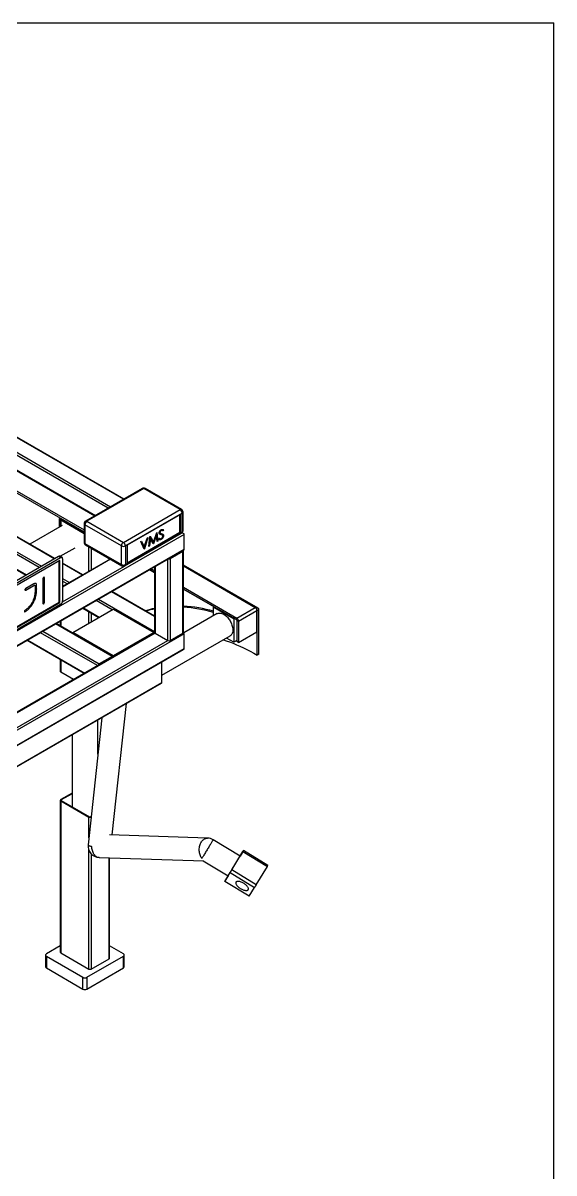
# Model space of a CAD drawing. Header units: millimetres. Extents: x 0 to 17520, y 0 to 12300.
# Drawn here: x 15667 to 17520, y 8284 to 12300 of the extents above; entities that cross this region are included whole.
import ezdxf

# ---------------------------------------------------------------- set-up
doc = ezdxf.new("R2010")
doc.units = ezdxf.units.MM
doc.header["$LTSCALE"] = 30

# ---------------------------------------------------------------- blocks, each defined once
blk = doc.blocks.new('블럭4')
for p in [(300, 12300), (17520, 300)]:
    blk.add_line(p, (17520, 12300))

msp = doc.modelspace()

# ---------------------------------------------------------------- linework, layer by layer
for p, q in [((16018.901, 10637.756), (14532.331, 11495.934)), ((16017.144, 10636.742), (14532.331, 11493.906)), ((14532.331, 11442.472), (15972.596, 10611.025)), ((15964.11, 10606.126), (15354.343, 10958.137)), ((15353.962, 10904.885), (15917.797, 10579.39)), ((15354.343, 10906.695), (15919.555, 10580.405)), ((15554.1, 10717.844), (15879.976, 10529.72)), ((15554.1, 10711.312), (15879.976, 10523.188)), ((16082.966, 10674.74), (15884.977, 10560.443)), ((16087.966, 10674.245), (15889.976, 10559.948)), ((16215.245, 10600.768), (16087.966, 10674.245)), ((16220.245, 10601.264), (16092.966, 10674.74)), ((15796.638, 10571.298), (15794.517, 10570.074)), ((15794.517, 10540.386), (15794.517, 10570.074)), ((15794.517, 10570.074), (15865.227, 10529.253)), ((15797.002, 10565.992), (15797.002, 10541.821)), ((15798.759, 10568.441), (15800.174, 10569.257)), ((15879.976, 10516.657), (15798.759, 10563.542)), ((15798.759, 10563.542), (15798.759, 10542.835)), ((15800.456, 10566.808), (15802.436, 10567.951)), ((15879.976, 10519.269), (15800.456, 10565.175)), ((16017.255, 10486.471), (16215.245, 10600.768)), ((16222.316, 10588.521), (16024.326, 10474.224)), ((16216.078, 10583.614), (16030.564, 10476.519)), ((16214.664, 10521.719), (16214.664, 10582.797)), ((16216.078, 10520.903), (16216.078, 10583.614)), ((16222.316, 10523.198), (16222.316, 10588.521)), ((16225.245, 10527.28), (16225.245, 10592.603)), ((15777.817, 10429.901), (15554.1, 10559.05)), ((15776.06, 10428.886), (15554.1, 10557.021)), ((15803.838, 10545.767), (15690.473, 10480.323)), ((15867.349, 10530.478), (15865.227, 10529.253)), ((15865.227, 10529.253), (15865.227, 10527.784)), ((15879.976, 10551.783), (15879.976, 10486.459)), ((16010.184, 10474.224), (15882.905, 10547.701)), ((15882.905, 10547.701), (15882.905, 10482.377)), ((15889.976, 10559.948), (16017.255, 10486.471)), ((16024.326, 10408.901), (16222.316, 10523.198)), ((16030.564, 10415.441), (16214.664, 10521.719)), ((16133.409, 10520.927), (16133.777, 10521.14)), ((16133.777, 10521.14), (16137.534, 10490.647)), ((16148.934, 10527.377), (16148.722, 10527.499)), ((16152.915, 10527.564), (16152.65, 10527.717)), ((16156.541, 10529.834), (16154.246, 10526.501)), ((16156.753, 10529.712), (16154.458, 10526.378)), ((16156.753, 10529.712), (16156.541, 10529.834)), ((16214.664, 10521.719), (16216.078, 10520.903)), ((16229.387, 10514.215), (15027.306, 9820.268)), ((15554.1, 10505.587), (15731.512, 10403.169)), ((15723.026, 10398.271), (15554.1, 10495.79)), ((15882.905, 10482.377), (16010.184, 10408.901)), ((16022.255, 10404.322), (16220.245, 10518.619)), ((16030.564, 10413.808), (16216.078, 10520.903)), ((16078.064, 10488.977), (16080.784, 10490.547)), ((16090.031, 10463.224), (16078.064, 10488.977)), ((16080.662, 10490.477), (16090, 10470.373)), ((16080.784, 10490.547), (16090.212, 10470.251)), ((16102.058, 10502.828), (16090.181, 10463.555)), ((16090.212, 10470.251), (16099.64, 10501.433)), ((16102.36, 10503.003), (16090.393, 10463.433)), ((16099.64, 10501.433), (16102.36, 10503.003)), ((16105.986, 10472.434), (16109.72, 10507.252)), ((16111.032, 10499.146), (16108.329, 10474.032)), ((16111.244, 10499.024), (16108.541, 10473.91)), ((16109.72, 10507.252), (16110.083, 10507.461)), ((16109.977, 10507.4), (16121.548, 10487.525)), ((16110.083, 10507.461), (16121.76, 10487.403)), ((16111.244, 10499.024), (16111.032, 10499.146)), ((16121.494, 10481.387), (16111.244, 10499.024)), ((16121.854, 10481.84), (16121.387, 10481.57)), ((16122.066, 10481.717), (16121.494, 10481.387)), ((16121.76, 10487.403), (16121.548, 10487.525)), ((16121.76, 10487.403), (16133.409, 10520.927)), ((16132.064, 10511.235), (16121.854, 10481.84)), ((16122.066, 10481.717), (16121.854, 10481.84)), ((16132.276, 10511.113), (16122.066, 10481.717)), ((16132.276, 10511.113), (16132.064, 10511.235)), ((16134.984, 10489.175), (16132.276, 10511.113)), ((16133.593, 10521.033), (16137.322, 10490.769)), ((16137.322, 10490.769), (16134.956, 10489.403)), ((16137.534, 10490.647), (16134.984, 10489.175)), ((16137.534, 10490.647), (16137.322, 10490.769)), ((16140.435, 10498.622), (16142.826, 10501.658)), ((16144.786, 10520.847), (16144.574, 10520.97)), ((16144.657, 10499.743), (16144.922, 10499.589)), ((16146.189, 10517.967), (16146.455, 10517.814)), ((16148.463, 10513.418), (16148.251, 10513.54)), ((16149.036, 10496.449), (16148.824, 10496.571)), ((16152.569, 10511.902), (16152.304, 10512.055)), ((16157.115, 10509.952), (16156.903, 10510.075)), ((16226.902, 10517.68), (16222.391, 10520.284)), ((16229.387, 10462.773), (16229.387, 10514.215)), ((15027.306, 9768.826), (16229.387, 10462.773)), ((15027.306, 9766.797), (16226.902, 10459.308)), ((15524.757, 10459.257), (15676.714, 10371.535)), ((15526.515, 10460.272), (15678.471, 10372.55)), ((15796.573, 10437.653), (15848.835, 10467.823)), ((15884.977, 10477.799), (16012.256, 10404.322)), ((15896.34, 10385.211), (15896.34, 10471.239)), ((15904.825, 10466.34), (15904.825, 10390.11)), ((16010.184, 10408.901), (16010.184, 10474.224)), ((16024.326, 10474.224), (16024.326, 10408.901)), ((16030.564, 10476.519), (16030.564, 10413.808)), ((16090.181, 10463.555), (16089.941, 10463.417)), ((16090.212, 10470.251), (16090, 10470.373)), ((16090.393, 10463.433), (16090.031, 10463.224)), ((16090.393, 10463.433), (16090.181, 10463.555)), ((16108.541, 10473.91), (16105.986, 10472.434)), ((16108.329, 10474.032), (16106.014, 10472.696)), ((16108.541, 10473.91), (16108.329, 10474.032)), ((16177.769, 10430.687), (16223.448, 10457.057)), ((16180.597, 10429.708), (16225.145, 10455.425)), ((16223.448, 10457.057), (16223.448, 10457.315)), ((16225.145, 10169.635), (16225.145, 10455.425)), ((16226.902, 10172.085), (16226.902, 10457.874)), ((15790.981, 10437.5), (15451.57, 10241.562)), ((15458.641, 10237.48), (15798.052, 10433.418)), ((15794.772, 10423.091), (15461.921, 10230.941)), ((15798.052, 10433.418), (15790.981, 10437.5)), ((15793.358, 10277.466), (15793.358, 10422.274)), ((15794.772, 10276.65), (15794.772, 10423.091)), ((15803.052, 10433.913), (15795.981, 10437.995)), ((15797.002, 10437.901), (15797.002, 10437.406)), ((15798.759, 10438.915), (15798.759, 10436.391)), ((15804.533, 10278.749), (16020.982, 10403.703)), ((15805.123, 10429.335), (15805.123, 10282.357)), ((15970.85, 10428.225), (15805.123, 10332.553)), ((15972.607, 10427.211), (15805.123, 10330.524)), ((15875.785, 10373.345), (15805.123, 10414.137)), ((15874.028, 10372.331), (15805.123, 10412.109)), ((15967.051, 10426.032), (15967.051, 10430.418)), ((15968.808, 10427.046), (15968.808, 10429.404)), ((16125.807, 10400.948), (16125.807, 10172.085)), ((16127.564, 10401.962), (16127.564, 10169.635)), ((16172.112, 10143.918), (16172.112, 10427.679)), ((16177.769, 10430.945), (16177.769, 10430.687)), ((16180.597, 10429.708), (16180.597, 10143.918)), ((16487.793, 10256.298), (16226.902, 10406.907)), ((16226.902, 10403.952), (16477.247, 10259.431)), ((15740.858, 10364.497), (15740.694, 10364.635)), ((15741.389, 10277.231), (15741.389, 10362.958)), ((15741.389, 10362.958), (15741.601, 10362.836)), ((15741.601, 10277.109), (15741.601, 10362.836)), ((15805.123, 10360.675), (15829.48, 10346.614)), ((16125.807, 10381.261), (16108.756, 10391.104)), ((16108.766, 10391.11), (16125.807, 10381.273)), ((16114.424, 10394.377), (16125.807, 10387.805)), ((15676.046, 10319.839), (15704.206, 10336.096)), ((15704.22, 10341.093), (15676.174, 10324.902)), ((15676.259, 10319.717), (15704.418, 10335.973)), ((15704.206, 10336.096), (15704.418, 10335.973)), ((15707.62, 10336.823), (15707.832, 10336.701)), ((15708.965, 10333.74), (15708.965, 10320.54)), ((15714.192, 10323.704), (15714.192, 10336.921)), ((15714.192, 10336.921), (15714.404, 10336.798)), ((15714.192, 10323.704), (15714.404, 10323.582)), ((15714.404, 10323.582), (15714.404, 10336.798)), ((15736.162, 10359.696), (15736.162, 10273.969)), ((15820.994, 10341.715), (15805.123, 10350.877)), ((16226.902, 10329.444), (16412.714, 10222.177)), ((16226.902, 10322.912), (16412.714, 10215.645)), ((16334.029, 10261.057), (16226.902, 10322.9)), ((15676.046, 10319.839), (15676.259, 10319.717)), ((15977.657, 10251.276), (15922.098, 10283.349)), ((15930.584, 10288.248), (16125.807, 10175.548)), ((16125.807, 10226.982), (15975.132, 10313.965)), ((16125.807, 10229.011), (15976.889, 10314.979)), ((15458.641, 10074.172), (15798.052, 10270.11)), ((15461.921, 10086.132), (15793.358, 10277.466)), ((15461.921, 10084.499), (15794.772, 10276.65)), ((15674.446, 10244.589), (15674.658, 10244.467)), ((15702.662, 10276.237), (15702.874, 10276.115)), ((15738.669, 10272.243), (15738.881, 10272.12)), ((15740.482, 10274.173), (15740.694, 10274.05)), ((15741.389, 10277.231), (15741.601, 10277.109)), ((15793.358, 10277.466), (15794.772, 10276.65)), ((15840.479, 10172.085), (15981.9, 10253.725)), ((15875.785, 10256.613), (15931.344, 10224.54)), ((15877.543, 10257.628), (15933.102, 10225.555)), ((15896.34, 10204.333), (15896.34, 10244.747)), ((15981.9, 10253.725), (16123.321, 10172.085)), ((16334.039, 10261.063), (16331.918, 10259.838)), ((16331.918, 10230.151), (16331.918, 10259.838)), ((16331.918, 10259.838), (16402.629, 10219.018)), ((16412.714, 10222.177), (16477.247, 10259.431)), ((16418.892, 10211.477), (16483.425, 10248.731)), ((16477.247, 10259.431), (16483.425, 10255.865)), ((16483.425, 10249.333), (16483.403, 10249.345)), ((16483.403, 10249.345), (16483.946, 10249.032)), ((16483.425, 10249.333), (16483.425, 10255.865)), ((16483.425, 10174.211), (16483.425, 10248.731)), ((16483.946, 10249.032), (16489.603, 10252.298)), ((16483.946, 10092.858), (16483.946, 10249.032)), ((16489.603, 10096.123), (16489.603, 10252.298)), ((15977.657, 10087.994), (15780.677, 10201.709)), ((15980.657, 10088.292), (15782.434, 10202.723)), ((15797.002, 10211.133), (15797.002, 10194.313)), ((15798.759, 10212.147), (15798.759, 10193.299)), ((15904.825, 10239.849), (15904.825, 10209.231)), ((16344.775, 10237.573), (16227.795, 10170.042)), ((16404.75, 10220.243), (16402.629, 10219.018)), ((16402.629, 10219.018), (16402.629, 10137.364)), ((16412.714, 10215.645), (16412.714, 10222.177)), ((16413.235, 10214.743), (16418.892, 10211.477)), ((16413.235, 10214.743), (16413.235, 10140.222)), ((16418.892, 10211.477), (16418.892, 10136.957)), ((16229.387, 10167.185), (15027.306, 9473.238)), ((16125.807, 10170.65), (15077.854, 9565.679)), ((16127.564, 10169.635), (15077.854, 9563.65)), ((15927.109, 10055.944), (15727.644, 10171.093)), ((15736.13, 10175.992), (15933.11, 10062.278)), ((15840.479, 10169.215), (15840.479, 10172.085)), ((15981.9, 10090.444), (15840.479, 10172.085)), ((16123.321, 10172.085), (15981.9, 10090.444)), ((16123.321, 10169.215), (16123.321, 10172.085)), ((16127.564, 10169.635), (16172.112, 10143.918)), ((16180.597, 10143.918), (16225.145, 10169.635)), ((16226.902, 10170.65), (16226.521, 10170.87)), ((16229.387, 10115.743), (16229.387, 10167.185)), ((16418.892, 10136.957), (16483.425, 10174.211)), ((15077.854, 9512.217), (16172.112, 10143.918)), ((15681.331, 10144.357), (15880.796, 10029.208)), ((15683.089, 10145.372), (15882.554, 10030.223)), ((16151.606, 10022.139), (16389.771, 10159.629)), ((16402.629, 10137.364), (16376.916, 10152.208)), ((16413.235, 10143.487), (16402.629, 10137.364)), ((16418.892, 10136.957), (16413.235, 10140.222)), ((15027.306, 9421.796), (16229.387, 10115.743)), ((15027.306, 9419.767), (16226.902, 10112.279)), ((15978.223, 10085.708), (15932.544, 10059.338)), ((15977.657, 10087.994), (15933.11, 10062.278)), ((15978.445, 10085.58), (15978.223, 10085.708)), ((15981.9, 10087.574), (15981.9, 10090.444)), ((16489.603, 10096.123), (16483.946, 10092.858)), ((15797.002, 10077.582), (15797.002, 10035.24)), ((15798.759, 10076.567), (15798.759, 10032.791)), ((15932.536, 10059.334), (15932.759, 10059.205)), ((16151.606, 9997.351), (16151.606, 10068.811)), ((15842.881, 10007.32), (15798.759, 10032.791)), ((15837.905, 10010.192), (15837.905, 10004.448)), ((15089.703, 9382.298), (16150.363, 9994.604)), ((15090.945, 9385.045), (16151.606, 9997.351)), ((15977.978, 9465.017), (16027.419, 9923.63)), ((15941.616, 9874.097), (15893.827, 9430.811)), ((15927.905, 9746.918), (15927.905, 9866.182)), ((15837.905, 9814.226), (15837.905, 9563.707)), ((15837.905, 9611.19), (15798.759, 9588.592)), ((15837.905, 9608.578), (15800.456, 9586.959)), ((15797.002, 9586.143), (15797.002, 9055.391)), ((15798.759, 9583.693), (15896.34, 9527.361)), ((15798.759, 9583.693), (15798.759, 9052.942)), ((15800.456, 9586.959), (15800.456, 9585.326)), ((15800.456, 9585.326), (15899.169, 9528.341)), ((15896.34, 9454.121), (15896.34, 9527.361)), ((15901.997, 9528.341), (15904.497, 9529.784)), ((16310.869, 9453.543), (15969.031, 9465.326)), ((16424.264, 9390.611), (16330.268, 9447.748)), ((15896.34, 8996.61), (15896.34, 9411.965)), ((15904.825, 9398.735), (15904.825, 8996.61)), ((16395.467, 9342.783), (16434.257, 9406.854)), ((16436.284, 9410.271), (16424.162, 9390.673)), ((16434.257, 9406.854), (16519.707, 9354.912)), ((16521.735, 9358.329), (16436.284, 9410.271)), ((15932.219, 9386.547), (16297.656, 9373.951)), ((15967.051, 9032.532), (15967.051, 9385.346)), ((15968.808, 9034.981), (15968.808, 9385.286)), ((16296.15, 9374.867), (16382.71, 9322.25)), ((16370.69, 9302.59), (16389.587, 9333.138)), ((16382.594, 9322.32), (16372.718, 9306.007)), ((16389.587, 9333.138), (16475.038, 9281.196)), ((16480.918, 9290.84), (16395.467, 9342.783)), ((16480.918, 9290.84), (16519.707, 9354.912)), ((16456.141, 9250.647), (16370.69, 9302.59)), ((16456.141, 9250.647), (16475.038, 9281.196)), ((15797.002, 9077.236), (15748.555, 9049.268)), ((16017.255, 9049.268), (15968.808, 9077.236)), ((15745.626, 9045.186), (15745.626, 9004.359)), ((15748.555, 9041.104), (15875.834, 8967.627)), ((15748.555, 9041.104), (15748.555, 9000.277)), ((15798.759, 9052.942), (15896.34, 8996.61)), ((15889.976, 8967.627), (16017.255, 9041.104)), ((16017.255, 9000.277), (16017.255, 9041.104)), ((16020.184, 9004.359), (16020.184, 9045.186)), ((15748.555, 9000.277), (15875.834, 8926.8)), ((15889.976, 8926.8), (16017.255, 9000.277)), ((15904.825, 8996.61), (15967.051, 9032.532)), ((15875.834, 8926.8), (15875.834, 8967.627)), ((15889.976, 8967.627), (15889.976, 8926.8))]:
    msp.add_line(p, q)
at = {"flags": 128}
for points in [[(15805.123, 10429.335), (15804.987, 10430.849), (15804.585, 10432.149), (15803.932, 10433.183), (15803.052, 10433.913), (15801.981, 10434.31), (15800.758, 10434.359), (15799.432, 10434.058), (15798.052, 10433.418)], [(16344.775, 10237.573), (16346.051, 10238.231), (16348.23, 10239.032), (16350.557, 10239.517), (16353.016, 10239.681), (16355.586, 10239.524), (16358.247, 10239.047), (16360.979, 10238.253), (16363.76, 10237.149), (16366.569, 10235.743), (16369.384, 10234.046), (16372.181, 10232.072), (16374.941, 10229.836), (16377.64, 10227.356), (16380.258, 10224.651), (16382.775, 10221.741), (16385.17, 10218.651), (16387.425, 10215.404), (16389.523, 10212.025), (16391.446, 10208.541), (16393.18, 10204.979), (16394.712, 10201.368), (16396.029, 10197.734), (16397.12, 10194.108), (16397.978, 10190.517), (16398.596, 10186.989), (16398.969, 10183.551), (16399.093, 10180.232)], [(16399.093, 10180.232), (16398.969, 10177.056), (16398.596, 10174.049), (16397.978, 10171.235), (16397.12, 10168.634), (16396.029, 10166.268), (16394.712, 10164.155), (16393.18, 10162.311), (16391.446, 10160.752), (16389.771, 10159.629)], [(16366.752, 10146.34), (16376.151, 10143.117), (16388.004, 10138.78), (16399.902, 10134.125), (16411.837, 10129.156), (16423.805, 10123.874), (16435.8, 10118.281), (16447.818, 10112.38), (16459.851, 10106.174), (16471.896, 10099.666), (16483.946, 10092.858)], [(16282.401, 9420.475), (16283.034, 9424.133), (16283.899, 9427.698), (16284.989, 9431.139), (16286.294, 9434.425), (16287.803, 9437.528), (16289.503, 9440.421), (16291.378, 9443.077), (16293.413, 9445.474), (16295.588, 9447.591), (16297.886, 9449.409), (16300.286, 9450.912), (16302.767, 9452.087), (16305.307, 9452.923), (16307.884, 9453.413), (16310.475, 9453.553), (16310.869, 9453.543)], [(16330.268, 9447.748), (16330.192, 9447.596), (16329.934, 9447.145), (16329.497, 9446.399), (16328.883, 9445.364), (16328.1, 9444.05), (16327.152, 9442.468), (16326.05, 9440.633), (16324.802, 9438.559), (16323.419, 9436.265), (16321.914, 9433.773), (16320.3, 9431.102), (16318.591, 9428.278)], [(15893.827, 9430.811), (15893.821, 9430.692), (15893.998, 9430.06), (15894.523, 9429.396), (15895.391, 9428.708), (15896.595, 9428), (15898.124, 9427.279), (15899.965, 9426.551), (15902.102, 9425.823), (15904.515, 9425.102), (15905.963, 9424.707)], [(15905.963, 9424.707), (15906.05, 9422.224), (15906.382, 9418.52), (15906.953, 9414.887), (15907.758, 9411.356), (15908.791, 9407.958), (15910.041, 9404.723), (15911.499, 9401.679), (15913.15, 9398.854), (15914.982, 9396.273), (15916.977, 9393.957), (15919.118, 9391.927), (15921.386, 9390.201), (15923.762, 9388.795), (15926.224, 9387.72), (15928.75, 9386.986), (15931.32, 9386.599), (15932.219, 9386.547)], [(16291.049, 9383.097), (16290.877, 9383.317), (16289.045, 9385.898), (16287.393, 9388.723), (16285.936, 9391.767), (16284.686, 9395.001), (16283.653, 9398.399), (16282.848, 9401.931), (16282.276, 9405.564), (16281.944, 9409.268), (16281.854, 9413.01), (16282.007, 9416.757), (16282.401, 9420.475)], [(16318.591, 9428.278), (16316.802, 9425.324), (16314.948, 9422.267), (16313.047, 9419.133), (16311.115, 9415.951), (16309.168, 9412.747), (16307.224, 9409.551), (16305.3, 9406.39), (16303.413, 9403.292), (16301.579, 9400.285), (16299.814, 9397.394), (16298.135, 9394.645), (16296.556, 9392.063), (16295.09, 9389.67), (16293.751, 9387.486), (16292.55, 9385.532), (16291.498, 9383.824), (16291.049, 9383.097)], [(16434.257, 9406.854), (16434.569, 9407.378), (16434.865, 9407.875), (16435.144, 9408.344), (16435.406, 9408.785), (16435.651, 9409.199), (16435.88, 9409.585), (16436.091, 9409.942), (16436.284, 9410.271)], [(16382.71, 9322.25), (16382.71, 9322.25), (16382.817, 9322.398), (16383.105, 9322.846), (16383.573, 9323.589), (16384.215, 9324.62), (16385.027, 9325.931), (16386.001, 9327.51), (16387.128, 9329.343), (16388.4, 9331.414), (16389.804, 9333.705), (16391.328, 9336.195), (16392.959, 9338.864), (16394.683, 9341.687), (16396.484, 9344.639), (16398.346, 9347.695), (16400.254, 9350.828), (16402.19, 9354.01), (16404.138, 9357.213), (16406.08, 9360.41), (16407.999, 9363.571), (16409.878, 9366.67), (16411.701, 9369.679), (16413.452, 9372.571), (16415.116, 9375.321), (16416.677, 9377.906), (16418.122, 9380.302), (16419.439, 9382.488), (16420.616, 9384.445), (16421.642, 9386.155), (16422.508, 9387.605), (16423.208, 9388.78), (16423.734, 9389.672), (16424.082, 9390.271), (16424.249, 9390.573), (16424.264, 9390.611)], [(16519.707, 9354.912), (16520.02, 9355.435), (16520.315, 9355.932), (16520.595, 9356.401), (16520.857, 9356.843), (16521.102, 9357.257), (16521.33, 9357.642), (16521.541, 9358), (16521.735, 9358.329)], [(16389.587, 9333.138), (16390.3, 9334.307), (16391.02, 9335.488), (16391.747, 9336.68), (16392.48, 9337.882), (16393.219, 9339.094), (16393.963, 9340.315), (16394.713, 9341.545), (16395.467, 9342.783)], [(16372.718, 9306.007), (16372.406, 9305.483), (16372.11, 9304.986), (16371.831, 9304.517), (16371.568, 9304.076), (16371.323, 9303.662), (16371.095, 9303.276), (16370.884, 9302.919), (16370.69, 9302.59)], [(16410.046, 9299.684), (16409.524, 9298.506), (16409.308, 9297.161), (16409.403, 9295.67), (16409.807, 9294.053), (16410.513, 9292.333), (16411.514, 9290.533), (16412.793, 9288.68), (16414.334, 9286.799), (16416.115, 9284.916), (16418.11, 9283.059), (16420.292, 9281.252), (16422.63, 9279.522), (16425.091, 9277.893), (16427.641, 9276.388), (16430.244, 9275.027), (16432.863, 9273.83), (16435.462, 9272.813), (16438.004, 9271.992), (16440.453, 9271.377), (16442.775, 9270.977), (16444.938, 9270.798), (16446.911, 9270.842), (16448.666, 9271.108), (16450.179, 9271.594), (16451.429, 9272.291), (16452.397, 9273.191), (16453.071, 9274.28), (16453.441, 9275.544), (16453.501, 9276.964), (16453.252, 9278.521), (16452.695, 9280.193), (16451.84, 9281.956), (16450.698, 9283.785), (16449.286, 9285.656), (16447.622, 9287.541), (16445.731, 9289.414), (16443.638, 9291.249), (16441.374, 9293.021), (16438.971, 9294.703), (16436.461, 9296.273), (16433.88, 9297.709), (16431.264, 9298.99), (16428.651, 9300.099), (16426.076, 9301.019), (16423.576, 9301.739), (16421.186, 9302.247), (16418.939, 9302.537), (16416.868, 9302.605), (16415, 9302.45), (16413.363, 9302.073), (16411.98, 9301.48), (16410.869, 9300.68), (16410.046, 9299.684)], [(16480.918, 9290.84), (16480.163, 9289.603), (16479.414, 9288.373), (16478.67, 9287.151), (16477.931, 9285.939), (16477.198, 9284.737), (16476.471, 9283.545), (16475.751, 9282.365), (16475.038, 9281.196)], [(15748.555, 9049.268), (15747.311, 9048.393), (15746.387, 9047.395), (15745.818, 9046.312), (15745.626, 9045.186), (15745.818, 9044.06), (15746.387, 9042.977), (15747.311, 9041.979), (15748.555, 9041.104)], [(16017.255, 9041.104), (16018.499, 9041.979), (16019.423, 9042.977), (16019.992, 9044.06), (16020.184, 9045.186), (16019.992, 9046.312), (16019.423, 9047.395), (16018.499, 9048.393), (16017.255, 9049.268)]]:
    msp.add_lwpolyline(points, dxfattribs=at)
for centre, radius, start, end in [((16087.966, 10666.08), 10, 60.002688, 119.997312), ((16085.037, 10670.157), 5.03, 54.380989, 114.308527), ((16090.895, 10670.157), 5.03, 65.691394, 125.618747), ((16218.174, 10596.68), 5.03, 65.691394, 125.618747), ((15799.689, 10565.991), 2.62, 110.782733, 249.216959), ((15800.766, 10565.991), 0.873, 110.782402, 249.216304), ((16206.964, 10587.823), 15.368, 2.604908, 57.395092), ((16215.245, 10592.603), 10, 0, 60.002688), ((16220.241, 10593.102), 5.03, 294.374844, 354.303471), ((15889.976, 10551.783), 10, 119.997312, 180), ((15884.981, 10552.282), 5.029, 185.694736, 245.626302), ((15898.257, 10547.002), 15.368, 122.605274, 177.394726), ((15887.047, 10555.859), 5.03, 54.380989, 114.308527), ((16215.245, 10527.28), 10, 299.997312, 0), ((16217.416, 10522.657), 4.93, 305.015518, 6.297516), ((16220.241, 10527.779), 5.03, 294.374844, 354.303471), ((15889.976, 10486.459), 10, 180, 240.002688), ((15884.981, 10486.958), 5.029, 185.694736, 245.626302), ((15887.805, 10481.836), 4.93, 173.702162, 234.985908), ((16025.536, 10473.525), 15.368, 122.605274, 177.394726), ((16008.975, 10473.525), 15.368, 2.604908, 57.395092), ((16017.255, 10487.871), 15.37, 242.609211, 297.390789), ((16222.913, 10458.104), 1.175, 297.050014, 335.987616), ((16224.248, 10457.851), 2.587, 290.27438, 28.831184), ((15793.91, 10433.411), 5.03, 65.693034, 125.616992), ((16015.084, 10408.36), 4.93, 173.702162, 234.985908), ((16017.255, 10422.547), 15.37, 242.609211, 297.390789), ((16017.255, 10412.983), 10, 240.002688, 299.997312), ((16019.426, 10408.36), 4.93, 305.015518, 6.297516), ((16176.342, 10437.952), 9.278, 256.969454, 297.299382), ((16176.487, 10433.028), 2.668, 276.381614, 298.696444), ((15789.771, 10283.056), 15.368, 302.60602, 357.39398), ((16196.265, 9945.021), 318.742, 102.77081, 108.618348), ((16191.685, 9937.769), 322.869, 101.773392, 107.221511), ((16198.173, 9781.11), 483.641, 73.946384, 86.594568), ((16190.932, 9768.959), 492.644, 73.370472, 85.81286), ((16469.897, 10248.024), 13.571, 5.58915, 57.204641), ((16474.686, 10248.726), 8.739, 0.036499, 4.066686), ((16485.837, 10252.908), 3.815, 350.786161, 129.20368), ((16483.628, 10249.083), 0.322, 350.79043, 129.199822), ((16405.48, 10210.867), 13.426, 2.604969, 57.395257), ((16412.104, 10214.691), 1.132, 2.601472, 57.398528), ((16128.81, 10172.384), 3.018, 185.696592, 245.623957), ((16223.9, 10172.384), 3.017, 294.372059, 354.308503), ((16176.354, 10152.107), 9.222, 242.609784, 297.390545), ((15979.311, 10086.003), 2.588, 31.454476, 129.708584), ((15978.862, 10084.722), 1.175, 84.038925, 122.945858), ((15938.121, 10054.471), 9.276, 122.696122, 163.029537), ((15933.929, 10057.06), 2.667, 121.294686, 143.599703), ((15800.005, 10035.539), 3.018, 185.694791, 245.625557), ((16148.752, 9996.987), 2.877, 304.054288, 7.256385), ((15799.689, 9586.143), 2.62, 110.782733, 249.216959), ((15800.766, 9586.143), 0.873, 110.782402, 249.216304), ((15900.609, 9535.691), 9.36, 242.863434, 292.570863), ((15900.583, 9531.07), 3.074, 242.610153, 297.390278), ((16309.491, 9413.567), 40, 58.706053, 88.02595), ((15933.597, 9426.523), 40, 173.84698, 268.02595), ((15800.005, 9055.69), 3.018, 185.694791, 245.625557), ((15750.63, 9004.858), 5.029, 185.694283, 245.625425), ((15900.583, 9004.798), 9.222, 242.610034, 297.390068), ((15965.805, 9035.28), 3.018, 294.374462, 354.3061), ((16015.18, 9004.858), 5.029, 294.372995, 354.306539), ((15882.905, 8981.274), 15.37, 242.609421, 297.390616), ((15882.905, 8940.447), 15.37, 242.609421, 297.390616)]:
    msp.add_arc(centre, radius, start, end)
for centre, start_param, end_param in [((16220.902, 10514.215), 0, 1.57079633), ((16220.902, 10462.773), 5.49770588, 6.28318531), ((16131.807, 10167.185), 2.29351521, 2.35611323), ((16220.902, 10167.185), 0, 0.84807743), ((16220.902, 10115.743), 5.49770588, 6.28318531)]:
    msp.add_ellipse(centre, major_axis=(8.485, 0), ratio=0.57738155, start_param=start_param, end_param=end_param)
for points, knots in [([(16142.248, 10519.245), (16142.302, 10520.046), (16142.41, 10521.649), (16143.33, 10524.283), (16144.645, 10526.591), (16146.141, 10528.436), (16147.644, 10529.888), (16148.693, 10530.556), (16149.217, 10530.89)], [0, 0, 0, 0, 0.18657501, 0.37299042, 0.55940861, 0.70623653, 0.8530983, 1, 1, 1, 1]), ([(16148.722, 10527.499), (16148.147, 10527.117), (16147, 10526.352), (16145.619, 10524.537), (16144.713, 10522.615), (16144.62, 10521.518), (16144.574, 10520.97)], [0, 0, 0, 0, 0.28027565, 0.55993494, 0.77992525, 1, 1, 1, 1]), ([(16148.934, 10527.377), (16148.359, 10526.994), (16147.212, 10526.23), (16145.831, 10524.414), (16144.925, 10522.492), (16144.833, 10521.396), (16144.786, 10520.847)], [0, 0, 0, 0, 0.28027565, 0.55993494, 0.77992525, 1, 1, 1, 1]), ([(16152.654, 10527.661), (16152.313, 10527.86), (16151.616, 10528.265), (16150.235, 10528.234), (16149.226, 10527.744), (16148.722, 10527.499)], [0, 0, 0, 0, 0.3234104, 0.6616158, 1, 1, 1, 1]), ([(16154.458, 10526.378), (16154.058, 10526.727), (16153.257, 10527.424), (16151.961, 10528.118), (16150.451, 10528.118), (16149.44, 10527.624), (16148.934, 10527.377)], [0, 0, 0, 0, 0.28044847, 0.56045894, 0.7801714, 1, 1, 1, 1]), ([(16149.217, 10530.89), (16149.798, 10531.184), (16150.959, 10531.773), (16152.606, 10532), (16154.15, 10531.713), (16155.518, 10530.887), (16156.341, 10530.104), (16156.753, 10529.712)], [0, 0, 0, 0, 0.1866085, 0.37325893, 0.55977118, 0.7798144, 1, 1, 1, 1]), ([(16154.568, 10531.356), (16154.807, 10531.231), (16155.543, 10530.85), (16156.139, 10530.243), (16156.541, 10529.834)], [0, 0, 0, 0, 0.32545377, 1, 1, 1, 1]), ([(16149.036, 10496.449), (16148.338, 10496.098), (16146.943, 10495.395), (16144.976, 10495.175), (16143.177, 10495.653), (16141.658, 10496.859), (16140.843, 10498.034), (16140.435, 10498.622)], [0, 0, 0, 0, 0.18660242, 0.37315825, 0.55967578, 0.77971947, 1, 1, 1, 1]), ([(16143.829, 10515.185), (16143.572, 10515.445), (16143.06, 10515.965), (16142.413, 10517.251), (16142.31, 10518.489), (16142.248, 10519.245)], [0, 0, 0, 0, 0.28049599, 0.56083211, 1, 1, 1, 1]), ([(16142.775, 10501.593), (16143.112, 10501.118), (16143.653, 10500.355), (16144.438, 10499.963), (16144.734, 10499.815)], [0, 0, 0, 0, 0.6229801, 1, 1, 1, 1]), ([(16142.826, 10501.658), (16143.226, 10501.135), (16144.024, 10500.092), (16145.517, 10499.185), (16147.232, 10498.973), (16148.435, 10499.524), (16149.036, 10499.799)], [0, 0, 0, 0, 0.28045983, 0.56051536, 0.78037946, 1, 1, 1, 1]), ([(16148.824, 10496.571), (16148.124, 10496.217), (16146.726, 10495.509), (16144.784, 10495.33), (16143.473, 10495.548), (16142.938, 10495.977), (16142.85, 10496.048)], [0, 0, 0, 0, 0.31288107, 0.625684, 0.93842273, 1, 1, 1, 1]), ([(16148.463, 10513.418), (16147.541, 10513.638), (16145.896, 10514.031), (16144.46, 10514.832), (16143.829, 10515.185)], [0, 0, 0, 0, 0.56041422, 1, 1, 1, 1]), ([(16148.251, 10513.54), (16147.326, 10513.754), (16145.888, 10514.086), (16144.632, 10514.774), (16144.185, 10515.02)], [0, 0, 0, 0, 0.643549827, 1, 1, 1, 1]), ([(16144.574, 10520.97), (16144.608, 10520.534), (16144.675, 10519.662), (16145.235, 10518.588), (16145.873, 10518.201), (16146.235, 10517.982)], [0, 0, 0, 0, 0.302280096, 0.604426996, 1, 1, 1, 1]), ([(16144.786, 10520.847), (16144.819, 10520.411), (16144.886, 10519.538), (16145.498, 10518.389), (16146.213, 10517.963), (16146.65, 10517.703)], [0, 0, 0, 0, 0.27995399, 0.55978462, 1, 1, 1, 1]), ([(16146.65, 10517.703), (16147.348, 10517.481), (16148.594, 10517.083), (16149.884, 10516.78), (16150.452, 10516.646)], [0, 0, 0, 0, 0.55990787, 1, 1, 1, 1]), ([(16152.313, 10512.012), (16152.234, 10512.069), (16151.733, 10512.436), (16150.366, 10512.939), (16149.053, 10513.312), (16148.251, 10513.54)], [0, 0, 0, 0, 0.0678279, 0.43032432, 1, 1, 1, 1]), ([(16153.563, 10511.153), (16153.149, 10511.475), (16152.322, 10512.12), (16150.589, 10512.836), (16149.27, 10513.197), (16148.463, 10513.418)], [0, 0, 0, 0, 0.27984206, 0.55989193, 1, 1, 1, 1]), ([(16156.903, 10510.075), (16156.839, 10509.148), (16156.711, 10507.293), (16155.568, 10504.249), (16154.061, 10501.6), (16152.375, 10499.409), (16150.638, 10497.729), (16149.428, 10496.957), (16148.824, 10496.571)], [0, 0, 0, 0, 0.18645201, 0.37290295, 0.55958609, 0.70635647, 0.85315537, 1, 1, 1, 1]), ([(16157.115, 10509.952), (16157.051, 10509.025), (16156.923, 10507.17), (16155.78, 10504.127), (16154.273, 10501.478), (16152.587, 10499.287), (16150.85, 10497.607), (16149.64, 10496.835), (16149.036, 10496.449)], [0, 0, 0, 0, 0.18645201, 0.37290295, 0.55958609, 0.70635647, 0.85315537, 1, 1, 1, 1]), ([(16149.036, 10499.799), (16149.543, 10500.13), (16150.558, 10500.792), (16151.992, 10502.259), (16153.17, 10503.871), (16153.978, 10505.532), (16154.485, 10507.098), (16154.546, 10508.055), (16154.577, 10508.533)], [0, 0, 0, 0, 0.186716767, 0.373418073, 0.559932214, 0.706576433, 0.853315106, 1, 1, 1, 1]), ([(16150.452, 10516.646), (16151.042, 10516.489), (16152.223, 10516.174), (16153.88, 10515.474), (16155.301, 10514.594), (16156.306, 10513.334), (16156.98, 10511.866), (16157.07, 10510.59), (16157.115, 10509.952)], [0, 0, 0, 0, 0.18678021, 0.37353415, 0.56016094, 0.70683487, 0.85349619, 1, 1, 1, 1]), ([(16154.577, 10508.533), (16154.56, 10508.847), (16154.526, 10509.476), (16154.203, 10510.399), (16153.805, 10510.867), (16153.563, 10511.153)], [0, 0, 0, 0, 0.27997438, 0.56033698, 1, 1, 1, 1]), ([(16154, 10515.316), (16154.394, 10515.086), (16155.193, 10514.619), (16156.091, 10513.452), (16156.768, 10511.99), (16156.858, 10510.713), (16156.903, 10510.075)], [0, 0, 0, 0, 0.24439193, 0.49636593, 0.74831826, 1, 1, 1, 1]), ([(15736.983, 10362.493), (15736.715, 10361.956), (15736.235, 10360.995), (15736.184, 10360.094), (15736.162, 10359.696)], [0, 0, 0, 0, 0.55864235, 1, 1, 1, 1]), ([(15738.881, 10364.243), (15738.5, 10364), (15737.818, 10363.566), (15737.238, 10362.821), (15736.983, 10362.493)], [0, 0, 0, 0, 0.55926352, 1, 1, 1, 1]), ([(15740.694, 10364.635), (15740.382, 10364.673), (15739.821, 10364.742), (15739.17, 10364.396), (15738.881, 10364.243)], [0, 0, 0, 0, 0.55753961, 1, 1, 1, 1]), ([(15741.389, 10362.958), (15741.382, 10363.479), (15741.375, 10364.009), (15741.102, 10364.236), (15741.096, 10364.24)], [0, 0, 0, 0, 0.98057601, 1, 1, 1, 1]), ([(15741.601, 10362.836), (15741.579, 10363.338), (15741.551, 10363.965), (15741.196, 10364.221), (15741.126, 10364.272)], [0, 0, 0, 0, 0.80137645, 1, 1, 1, 1]), ([(15676.174, 10324.902), (15675.809, 10324.672), (15675.081, 10324.215), (15674.106, 10323.137), (15673.626, 10321.863), (15673.615, 10321.191), (15673.61, 10320.854)], [0, 0, 0, 0, 0.28105141, 0.56014941, 0.77954823, 1, 1, 1, 1]), ([(15673.61, 10320.854), (15673.638, 10320.432), (15673.696, 10319.591), (15674.445, 10319.063), (15675.375, 10319.251), (15675.964, 10319.561), (15676.259, 10319.717)], [0, 0, 0, 0, 0.28042077, 0.55803774, 0.7785225, 1, 1, 1, 1]), ([(15708.965, 10320.54), (15708.922, 10318.068), (15708.836, 10313.124), (15708.017, 10305.362), (15706.774, 10298.46), (15705.218, 10292.536), (15703.63, 10287.699), (15701.759, 10282.857), (15700.208, 10279.698), (15699.432, 10278.119)], [0, 0, 0, 0, 0.18667122, 0.37331741, 0.55994504, 0.66996111, 0.77997752, 0.88999021, 1, 1, 1, 1]), ([(15702.662, 10276.237), (15703.791, 10278.472), (15706.048, 10282.943), (15708.705, 10289.83), (15710.826, 10296.699), (15712.408, 10303.596), (15713.47, 10310.438), (15714.082, 10317.201), (15714.156, 10321.536), (15714.192, 10323.704)], [0, 0, 0, 0, 0.139971384, 0.279941335, 0.419930958, 0.559932931, 0.706601419, 0.853300998, 1, 1, 1, 1]), ([(15702.874, 10276.115), (15704.003, 10278.35), (15706.26, 10282.82), (15708.917, 10289.707), (15711.038, 10296.577), (15712.62, 10303.473), (15713.682, 10310.315), (15714.294, 10317.078), (15714.368, 10321.414), (15714.404, 10323.582)], [0, 0, 0, 0, 0.139971384, 0.279941335, 0.419930958, 0.559932931, 0.706601419, 0.853300998, 1, 1, 1, 1]), ([(15704.206, 10336.096), (15704.901, 10336.459), (15706.141, 10337.108), (15707.168, 10336.91), (15707.62, 10336.823)], [0, 0, 0, 0, 0.56033064, 1, 1, 1, 1]), ([(15711.727, 10342.76), (15711.116, 10342.911), (15709.893, 10343.213), (15707.882, 10342.786), (15705.984, 10342.057), (15704.808, 10341.414), (15704.22, 10341.093)], [0, 0, 0, 0, 0.27967023, 0.56002331, 0.77979085, 1, 1, 1, 1]), ([(15704.418, 10335.973), (15705.113, 10336.337), (15706.353, 10336.986), (15707.38, 10336.788), (15707.832, 10336.701)], [0, 0, 0, 0, 0.56033064, 1, 1, 1, 1]), ([(15707.832, 10336.701), (15708.046, 10336.548), (15708.474, 10336.242), (15708.887, 10335.223), (15708.936, 10334.302), (15708.965, 10333.74)], [0, 0, 0, 0, 0.2798072, 0.56044239, 1, 1, 1, 1]), ([(15714.404, 10336.798), (15714.374, 10337.565), (15714.313, 10339.098), (15713.775, 10340.902), (15712.893, 10342.158), (15712.116, 10342.56), (15711.727, 10342.76)], [0, 0, 0, 0, 0.2800738, 0.55993162, 0.77994976, 1, 1, 1, 1]), ([(15714.192, 10336.921), (15714.164, 10337.69), (15714.106, 10339.228), (15713.543, 10340.995), (15712.961, 10341.985), (15712.556, 10342.231), (15712.522, 10342.251)], [0, 0, 0, 0, 0.35024878, 0.70022746, 0.9753731, 1, 1, 1, 1]), ([(15674.019, 10319.525), (15674.118, 10319.43), (15674.396, 10319.163), (15675.175, 10319.393), (15675.756, 10319.69), (15676.046, 10319.839)], [0, 0, 0, 0, 0.21500059, 0.60661866, 1, 1, 1, 1]), ([(15674.276, 10249.48), (15673.908, 10249.225), (15673.174, 10248.717), (15672.233, 10247.566), (15671.779, 10246.285), (15671.791, 10245.619), (15671.797, 10245.285)], [0, 0, 0, 0, 0.280994605, 0.560419926, 0.779458501, 1, 1, 1, 1]), ([(15671.797, 10245.285), (15671.857, 10244.879), (15671.978, 10244.07), (15672.799, 10243.64), (15673.76, 10243.906), (15674.358, 10244.28), (15674.658, 10244.467)], [0, 0, 0, 0, 0.28037391, 0.55782229, 0.77868346, 1, 1, 1, 1]), ([(15672.263, 10244.108), (15672.395, 10244.007), (15672.726, 10243.754), (15673.558, 10244.045), (15674.15, 10244.408), (15674.446, 10244.589)], [0, 0, 0, 0, 0.2496297, 0.62442848, 1, 1, 1, 1]), ([(15699.432, 10278.119), (15698.537, 10276.45), (15696.746, 10273.112), (15693.597, 10268.385), (15690.187, 10263.95), (15686.484, 10259.808), (15682.556, 10255.991), (15678.45, 10252.52), (15675.667, 10250.493), (15674.276, 10249.48)], [0, 0, 0, 0, 0.13997938, 0.28000442, 0.41996968, 0.55998229, 0.70663946, 0.85331933, 1, 1, 1, 1]), ([(15674.446, 10244.589), (15675.936, 10245.608), (15678.915, 10247.646), (15683.321, 10251.228), (15687.603, 10255.275), (15691.768, 10259.845), (15695.733, 10264.912), (15699.445, 10270.416), (15701.59, 10274.297), (15702.662, 10276.237)], [0, 0, 0, 0, 0.140013972, 0.280025399, 0.4200204, 0.560029506, 0.70666459, 0.853346495, 1, 1, 1, 1]), ([(15674.658, 10244.467), (15676.148, 10245.486), (15679.127, 10247.523), (15683.533, 10251.106), (15687.815, 10255.153), (15691.98, 10259.722), (15695.945, 10264.79), (15699.658, 10270.293), (15701.802, 10274.174), (15702.874, 10276.115)], [0, 0, 0, 0, 0.140013972, 0.280025399, 0.4200204, 0.560029506, 0.70666459, 0.853346495, 1, 1, 1, 1]), ([(15736.162, 10273.969), (15736.201, 10273.466), (15736.27, 10272.566), (15736.765, 10272.109), (15736.983, 10271.908)], [0, 0, 0, 0, 0.55963653, 1, 1, 1, 1]), ([(15736.771, 10272.03), (15737.085, 10271.923), (15737.645, 10271.731), (15738.356, 10272.086), (15738.669, 10272.243)], [0, 0, 0, 0, 0.55916769, 1, 1, 1, 1]), ([(15736.983, 10271.908), (15737.297, 10271.8), (15737.858, 10271.608), (15738.568, 10271.964), (15738.881, 10272.12)], [0, 0, 0, 0, 0.55916769, 1, 1, 1, 1]), ([(15738.669, 10272.243), (15739.054, 10272.511), (15739.741, 10272.991), (15740.256, 10273.811), (15740.482, 10274.173)], [0, 0, 0, 0, 0.559677419, 1, 1, 1, 1]), ([(15738.881, 10272.12), (15739.266, 10272.389), (15739.953, 10272.868), (15740.468, 10273.689), (15740.694, 10274.05)], [0, 0, 0, 0, 0.559677419, 1, 1, 1, 1]), ([(15740.482, 10274.173), (15740.779, 10274.76), (15741.309, 10275.81), (15741.364, 10276.796), (15741.389, 10277.231)], [0, 0, 0, 0, 0.55903474, 1, 1, 1, 1]), ([(15740.694, 10274.05), (15740.991, 10274.637), (15741.521, 10275.688), (15741.577, 10276.674), (15741.601, 10277.109)], [0, 0, 0, 0, 0.55903474, 1, 1, 1, 1])]:
    msp.add_open_spline(points, degree=3, knots=knots)

# ---------------------------------------------------------------- block references
at = {"color": 7, "linetype": 'Continuous'}
msp.add_blockref('블럭4', (0, 0), dxfattribs=at)

doc.saveas('drawing.dxf')
